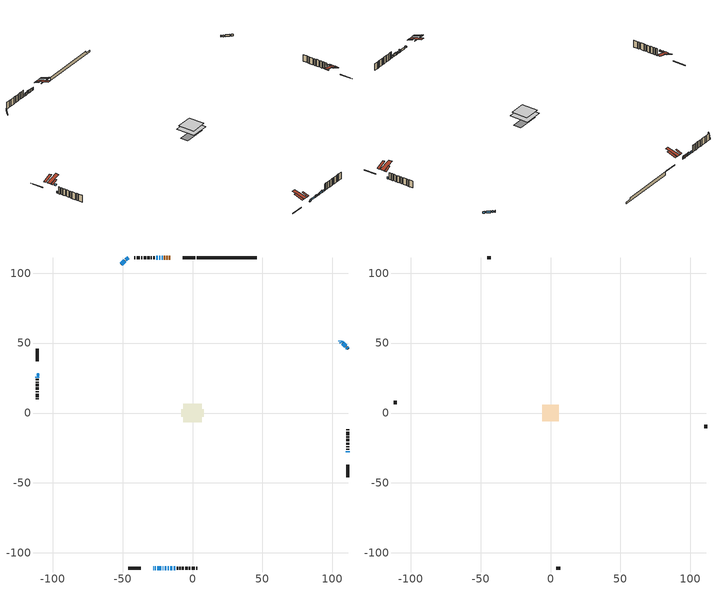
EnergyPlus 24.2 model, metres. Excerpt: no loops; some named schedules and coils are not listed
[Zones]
conditioned space
 floor adiabatic (AdiabaticFloorConstruction): -6.61,-6.61 -6.61,6.61 6.61,6.61 6.61,-6.61 z3.51
 floor foundation (Slab1 construction): -8.01,-2.76 -8.01,2.76 8.01,2.76 8.01,-2.76 z-1.27
 wall outside (RimJoist1 construction): 2.06,111.21 -7.15,111.21 / -46.07,-111.21 -36.86,-111.21 / -111.21,46.07 -111.21,36.86 / 111.21,-46.07 111.21,-36.86 z1.07:1.37
 wall outside (AdiabaticWallConstruction 1): -16.05,111.21 -16.9,111.21 / -17.83,111.21 -18.66,111.21 / -19.59,111.21 -20.45,111.21 z1.07:3.1
 wall outside (AdiabaticWallConstruction): -27.96,-111.21 -27.8,-111.21 z1.06:1.38; 111.21,46.06 110.34,46.94 / -46.07,111.21 -47.74,109.54 / 109.68,47.6 107.52,49.75 / -26.88,-111.21 -26.11,-111.21 / -25.19,-111.21 -22.21,-111.21 / -17.7,-111.21 -17,-111.21 / 111.21,-27.96 111.21,-27.38 / -13.47,-111.21 -12.24,-111.21 / -24.86,111.21 -26.08,111.21 / -111.21,25.81 -111.21,25.35 / 106.87,50.41 106.47,50.81 / 105.82,51.46 105.55,51.73 z1.07:2.29; -21.38,111.21 -21.99,111.21 z1.07:2.9; -22.92,111.21 -23.94,111.21 / -21.29,-111.21 -20.77,-111.21 z1.07:2.44; -48.39,108.89 -50.98,106.3 z1.07:1.68; -19.85,-111.21 -18.63,-111.21 z1.07:1.83; -16.07,-111.21 -14.39,-111.21 z1.07:2.75
 wall outside (Wall1 construction): -27.01,111.21 -28.04,111.21 / -11.32,-111.21 -10.29,-111.21 / -111.21,24.42 -111.21,23.39 / 111.21,-26.46 111.21,-25.43 z1.07:5.95
 wall outside (Wall2 construction): -28.97,111.21 -29.76,111.21 / -9.36,-111.21 -8.57,-111.21 / -111.21,22.47 -111.21,21.68 / 111.21,-24.5 111.21,-23.71 z1.07:5.95
 wall outside (Wall3 construction): -30.69,111.21 -32.19,111.21 / -7.64,-111.21 -6.13,-111.21 / -111.21,20.75 -111.21,19.24 / 111.21,-22.78 111.21,-21.27 z1.07:5.95
 wall outside (Wall4 construction): -33.12,111.21 -34.88,111.21 / -5.2,-111.21 -3.45,-111.21 / -111.21,18.31 -111.21,16.56 / 111.21,-20.34 111.21,-18.59 z1.07:5.95
 wall outside (Wall5 construction): -35.81,111.21 -36.76,111.21 / -2.52,-111.21 -1.57,-111.21 / -111.21,15.63 -111.21,14.67 / 111.21,-17.66 111.21,-16.71 z1.07:5.95
 wall outside (Wall7 construction): -37.69,111.21 -40.05,111.21 / -0.64,-111.21 1.72,-111.21 / -111.21,13.74 -111.21,11.39 / 111.21,-15.78 111.21,-13.42 z1.07:5.95
 wall outside (Wall8 construction): -40.98,111.21 -41.69,111.21 / 2.65,-111.21 3.36,-111.21 / -111.21,10.46 -111.21,9.75 / 111.21,-12.49 111.21,-11.78 z1.07:5.95
 wall foundation (FoundationWall1 construction): 2.99,111.21,-1.27 2.99,111.21,1.07 41.76,111.21,1.07 41.76,111.21,-0.27 46.07,111.21,-0.27 46.07,111.21,-1.27
 window (WindowConstruction 15): -27.96,-111.21 -27.81,-111.21 z1.07:1.37
 window (WindowConstruction 8): 111.21,46.07 110.34,46.94 z1.07:2.29
 window (WindowConstruction 9): -46.07,111.21 -47.74,109.54 z1.07:2.29
 window (WindowConstruction 10): 109.68,47.6 107.52,49.75 z1.07:2.29
 window (WindowConstruction 11): -21.38,111.21 -21.99,111.21 z1.07:2.9
 window (WindowConstruction 12): -22.92,111.21 -23.93,111.21 z1.07:2.44
 window (WindowConstruction 13): -26.88,-111.21 -26.11,-111.21 z1.07:2.29
 window (WindowConstruction 14): -25.19,-111.21 -22.21,-111.21 z1.07:2.29
 window (WindowConstruction): -21.28,-111.21 -20.78,-111.21 z1.07:2.44
 window (WindowConstruction 16): -48.39,108.88 -50.98,106.3 z1.07:1.68
 window (WindowConstruction 17): -19.85,-111.21 -18.63,-111.21 z1.07:1.83
 window (WindowConstruction 18): -17.7,-111.21 -17,-111.21 z1.07:2.29
 window (WindowConstruction 1): -16.07,-111.21 -14.39,-111.21 z1.07:2.75
 window (WindowConstruction 2): 111.21,-27.96 111.21,-27.39 z1.07:2.29
 window (WindowConstruction 3): -13.46,-111.21 -12.25,-111.21 z1.07:2.29
 window (WindowConstruction 4): -24.86,111.21 -26.08,111.21 z1.07:2.29
 window (WindowConstruction 5): -111.21,25.81 -111.21,25.35 z1.07:2.29
 window (WindowConstruction 6): 106.87,50.41 106.47,50.81 z1.07:2.29
 window (WindowConstruction 7): 105.81,51.46 105.55,51.73 z1.07:2.29
 door (Door): -16.05,111.21 -16.9,111.21 z1.07:3.1
 door (Door 1): -17.83,111.21 -18.66,111.21 z1.07:3.1
 door (Door 2): -19.59,111.21 -20.45,111.21 z1.07:3.1
 ceiling adiabatic (AdiabaticFloorConstruction): 6.61,-6.61 6.61,6.61 -6.61,6.61 -6.61,-6.61 z3.51
 roof outside (Roof4 construction): -15.12,111.21,5.95 -15.12,107.1,7.66 -14.01,107.1,7.66 -14.01,111.21,5.95; -28.89,-111.21,5.95 -28.89,-107.1,7.66 -30,-107.1,7.66 -30,-111.21,5.95; -111.21,28.89,5.95 -107.1,28.89,7.66 -107.1,30,7.66 -111.21,30,5.95; 111.21,-28.89,5.95 107.1,-28.89,7.66 107.1,-30,7.66 111.21,-30,5.95
 roof outside (AdiabaticRoofConstruction): -111.21,26.74,5.95 -110.09,26.74,6.42 -110.09,27.96,6.42 -111.21,27.96,5.95
 skylight (SkylightConstruction): -111.21,26.74,5.95 -110.09,26.74,6.42 -110.09,27.96,6.42 -111.21,27.96,5.95
attic - vented
 floor to conditioned space (Floor1 construction Reversed): -5.74,-5.74 -5.74,5.74 5.74,5.74 5.74,-5.74 z5.95
 wall outside (Wall9 construction): -42.61,111.21 -45.14,111.21 / 4.29,-111.21 6.81,-111.21 / -111.21,8.82 -111.21,6.3 / 111.21,-10.85 111.21,-8.33 z1.07:5.95
 roof outside (Roof1 construction): -9.74,111.21,5.95 -9.74,105.06,8.51 -8.08,105.06,8.51 -8.08,111.21,5.95; -34.26,-111.21,5.95 -34.26,-105.06,8.51 -35.93,-105.06,8.51 -35.93,-111.21,5.95; -111.21,34.26,5.95 -105.06,34.26,8.51 -105.06,35.93,8.51 -111.21,35.93,5.95; 111.21,-34.26,5.95 105.06,-34.26,8.51 105.06,-35.93,8.51 111.21,-35.93,5.95
 roof outside (Roof2 construction): -13.08,111.21,5.95 -13.08,101.87,8.28 -10.67,101.87,8.28 -10.67,111.21,5.95; -30.93,-111.21,5.95 -30.93,-101.87,8.28 -33.34,-101.87,8.28 -33.34,-111.21,5.95; -111.21,30.93,5.95 -101.87,30.93,8.28 -101.87,33.34,8.28 -111.21,33.34,5.95; 111.21,-30.93,5.95 101.87,-30.93,8.28 101.87,-33.34,8.28 111.21,-33.34,5.95
shading: -27.39,-111.21 -28.37,-111.21 -28.37,-112.12 -27.39,-112.12 z1.79; -22.29,111.21 -21.08,111.21 -21.08,111.51 -22.29,111.51 z3.2; -24.23,111.21 -22.62,111.21 -22.62,111.51 -24.23,111.51 z2.74; -20.64,-111.21 -21.42,-111.21 -21.42,-112.12 -20.64,-112.12 z2.57; -51.19,106.09 -48.18,109.1 -48.51,109.42 -51.52,106.41 z1.98; -18.33,-111.21 -20.15,-111.21 -20.15,-111.67 -18.33,-111.67 z2.13; -14.26,-111.21 -16.2,-111.21 -16.2,-111.51 -14.26,-111.51 z2.88; -12.2,-111.21 -13.51,-111.21 -13.51,-111.67 -12.2,-111.67 z2.34; -26.38,111.21 -24.56,111.21 -24.56,111.51 -26.38,111.51 z2.59
[Building]
Building 1: Terrain=Suburbs
[Site:Location]
Montreal Mirabel Intl AP_QC: Latitude {deg}=45.68; Longitude {deg}=-74.03; Time Zone {hr}=-5; Elevation {m}=82; Keep Site Location Information=Yes
[Site:GroundTemperature:Shallow]
0.642858, -1.75623, -1.94836, -0.80987, 3.76054, 8.30966, 12.2535, 14.7518, 14.9641, 12.9321, 9.08883, 4.67926
[Site:WaterMainsTemperature]
Calculation Method=Schedule; Temperature Schedule=mains temperature schedule
[Material] Roughness=Rough; Thermal Absorptance=0.9
Name | Thickness {m} | Conductivity {W/m-K} | Density {kg/m3} | Specific Heat {J/kg-K} | Solar Absorptance | Visible Absorptance
asphalt or fiberglass shingles | 0.00635 | 0.162714 | 1121.4 | 1465.45 | 0.84 | 0.84
asphalt or fiberglass shingles 1 | 0.00635 | 0.162714 | 1121.4 | 1465.45 | 0.7 | 0.7
ceiling loosefill ins | 0.169333 | 0.0480833 | 16.02 | 1046.75 | 0.7 | 0.7
ceiling stud and cavity | 0.1397 | 0.0989241 | 65.682 | 1177.47 | 0.7 | 0.7
concrete 4.0 in. | 0.1016 | 1.803125 | 2242.8 | 837.4 | 0.7 | 0.7
concrete 8.0 in. | 0.2032 | 1.803125 | 2242.8 | 837.4 | 0.7 | 0.7
door material | 0.04445 | 0.053851 | 512.64 | 1214.23 | 0.7 | 0.7
exterior vertical ins | 0.0474939 | 0.029427 | 32.04 | 1214.23 | 0.7 | 0.7
floor covering | 0.0127 | 0.0433444 | 54.468 | 1339.84 | 0.6 | 0.6
floor rigid ins; roof rigid ins 1; wall rigid ins 2 | 0.512978 | 0.029427 | 32.04 | 1214.23 | 0.7 | 0.7
floor stud and cavity | 0.1397 | 1.75129 | 37.0049 | 1207.88 | 0.7 | 0.7
furniture material conditioned space 1 | 0.1524 | 0.115458 | 640.8 | 1214.23 | 0.6 | 0.6
gypsum board | 0.0127 | 0.160291 | 801 | 837.4 | 0.6 | 0.6
gypsum board 1 | 0.0127 | 0.160291 | 801 | 837.4 | 0.7 | 0.7
osb sheathing 0.5 in. | 0.0127 | 0.115458 | 512.64 | 1214.23 | 0.7 | 0.7
osb sheathing 0.75 in. | 0.01905 | 0.115458 | 512.64 | 1214.23 | 0.7 | 0.7
osb sheathing 2.0 in. | 0.0508 | 0.115458 | 512.64 | 1214.23 | 0.7 | 0.7
rim joist rigid ins; wall rigid ins | 0.051816 | 0.029427 | 32.04 | 1214.23 | 0.7 | 0.7
rim joist stud and cavity | 0.0508 | 0.0379316 | 125.044 | 1163.47 | 0.6 | 0.6
roof rigid ins; wall rigid ins 1 | 0.103632 | 0.029427 | 32.04 | 1214.23 | 0.7 | 0.7
roof stud and cavity | 0.2032 | 0.13505 | 78.34581 | 1123.46 | 0.7 | 0.7
roof stud and cavity 1 | 0.18415 | 1.78686 | 37.0049 | 1207.88 | 0.6 | 0.6
wall stud and cavity | 0.1397 | 0.162914 | 139.0536 | 1170.24 | 0.7 | 0.7
wall stud and cavity 1 | 0.1397 | 0.316099 | 139.0536 | 1170.24 | 0.7 | 0.7
wall stud and cavity 2 | 0.1397 | 0.197854 | 139.0536 | 1170.24 | 0.7 | 0.7
wall stud and cavity 3 | 0.1397 | 0.223492 | 139.0536 | 1170.24 | 0.7 | 0.7
wall stud and cavity 4 | 0.1397 | 0.300532 | 139.0536 | 1170.24 | 0.7 | 0.7
wall stud and cavity 5 | 0.1397 | 0.220388 | 139.0536 | 1170.24 | 0.7 | 0.7
wall stud and cavity 6 | 0.1397 | 0.209893 | 139.0536 | 1170.24 | 0.7 | 0.7
wall stud and cavity 7 | 0.0889 | 6.1454 | 50.32683 | 1063.81 | 0.6 | 0.6
wall stud and cavity 8 | 0.0889 | 0.380278 | 52.3479 | 1209.89 | 0.7 | 0.7
wall stud and cavity 9 | 0.0889 | 0.391764 | 83.0341 | 1211.67 | 0.7 | 0.7
wood siding | 0.0254 | 0.102417 | 544.68 | 1172.36 | 0 | 0
wood siding 1 | 0.00254 | 0.102417 | 544.68 | 1172.36 | 0 | 0
wood siding 2; wood siding 3; wood siding 4 | 0.0254 | 0.102417 | 544.68 | 1172.36 | 0.7 | 0.7
[WindowMaterial:SimpleGlazingSystem]
Name | U-Factor {W/m2-K} | Solar Heat Gain Coefficient
SkylightMaterial | 2.59839 | 0.6661
WindowMaterial | 3.0048 | 0.5
WindowMaterial 1 | 2.90486 | 0.64
WindowMaterial 10 | 2.97698 | 0.55
WindowMaterial 11 | 2.961077 | 0.63
WindowMaterial 12 | 2.89521 | 0.66
WindowMaterial 13 | 3.00934 | 0.28
WindowMaterial 14 | 2.99855 | 0.53
WindowMaterial 15 | 2.96562 | 0.56
WindowMaterial 16 | 3.00196 | 0.51
WindowMaterial 2 | 2.93496 | 0.6
WindowMaterial 3 | 2.98606 | 0.56
WindowMaterial 4 | 3.02126 | 0.48
WindowMaterial 5 | 3.01104 | 0.59
WindowMaterial 6 | 3.10416 | 0.5
WindowMaterial 7 | 2.98606 | 0.62
WindowMaterial 8 | 2.98606 | 0.61
WindowMaterial 9 | 4.21762 | 0.68
[Construction]
AdiabaticFloorConstruction: floor stud and cavity, floor rigid ins, osb sheathing 0.75 in., floor covering
AdiabaticRoofConstruction: asphalt or fiberglass shingles 1, roof rigid ins 1, osb sheathing 0.75 in., roof stud and cavity 1
AdiabaticWallConstruction: wood siding 3, wall rigid ins 2, wall stud and cavity 8, gypsum board
AdiabaticWallConstruction 1: wood siding 4, wall rigid ins 2, wall stud and cavity 8, gypsum board
Door; Door 1; Door 2: door material
Floor1 construction Reversed: gypsum board, ceiling stud and cavity, ceiling loosefill ins
FoundationWall1 construction: concrete 8.0 in., gypsum board 1
furniture construction conditioned space 1: furniture material conditioned space 1
PartitionWallConstruction: gypsum board, wall stud and cavity 9, gypsum board
RimJoist1 construction: wood siding 2, rim joist rigid ins, osb sheathing 2.0 in., rim joist stud and cavity
Roof1 construction; Roof2 construction: asphalt or fiberglass shingles
Roof4 construction: asphalt or fiberglass shingles, roof rigid ins, osb sheathing 0.75 in., roof stud and cavity, gypsum board
SkylightConstruction: SkylightMaterial
Slab1 construction: concrete 4.0 in.
Wall1 construction: wood siding, wall rigid ins, osb sheathing 0.5 in., wall stud and cavity, gypsum board
Wall2 construction: wood siding, wall rigid ins, osb sheathing 0.5 in., wall stud and cavity 1, gypsum board
Wall3 construction: wood siding, wall rigid ins, osb sheathing 0.5 in., wall stud and cavity 2, gypsum board
Wall4 construction: wood siding, wall rigid ins, osb sheathing 0.5 in., wall stud and cavity 3, gypsum board
Wall5 construction: wood siding, wall rigid ins 1, osb sheathing 0.5 in., wall stud and cavity 4, gypsum board
Wall7 construction: wood siding, wall rigid ins, osb sheathing 0.5 in., wall stud and cavity 5, gypsum board
Wall8 construction: wood siding, wall rigid ins, osb sheathing 0.5 in., wall stud and cavity 6, gypsum board
Wall9 construction: wood siding 1, wall stud and cavity 7
WindowConstruction; WindowConstruction 12; WindowConstruction 2: WindowMaterial
WindowConstruction 1: WindowMaterial 1
WindowConstruction 10: WindowMaterial 9
WindowConstruction 11: WindowMaterial 10
WindowConstruction 13: WindowMaterial 11
WindowConstruction 14: WindowMaterial 12
WindowConstruction 15: WindowMaterial 13
WindowConstruction 16: WindowMaterial 14
WindowConstruction 17: WindowMaterial 15
WindowConstruction 18: WindowMaterial 16
WindowConstruction 3: WindowMaterial 2
WindowConstruction 4: WindowMaterial 3
WindowConstruction 5: WindowMaterial 4
WindowConstruction 6: WindowMaterial 5
WindowConstruction 7: WindowMaterial 6
WindowConstruction 8: WindowMaterial 7
WindowConstruction 9: WindowMaterial 8
[Zone] Multiplier=1; Part of Total Floor Area=Yes
Name | Volume {m3}
attic - vented | 79.576
conditioned space | 657.7
[Space]
Name | Zone | Volume {m3}
attic - vented 1 | attic - vented | 79.576
conditioned space 1 | conditioned space | 657.7
[ZoneInfiltration:EffectiveLeakageArea]
infil attic - vented 1: Zone or Space=attic - vented 1; Schedule=Always On Discrete; Effective Air Leakage Area {cm2}=6074.31; Stack Coefficient=0.000517284; Wind Coefficient=1.53668e-05
[ZoneMixing]
whole house fan mix: Zone or Space=attic - vented; Schedule=Always On Continuous; Design Flow Rate Calculation Method=Flow/Zone; Design Flow Rate {m3/s}=0; Source Zone or Space=conditioned space
[SurfaceProperty:ExposedFoundationPerimeter]
Slab1: Exposed Perimeter Calculation Method=TotalExposedPerimeter; Total Exposed Perimeter {m}=43.077
[InternalMass] Zone or ZoneList=conditioned space; Space or SpaceList=conditioned space 1
Name | Construction | Surface Area {m2}
furniture mass conditioned space 1 | furniture construction conditioned space 1 | 105.24
partition wall mass | PartitionWallConstruction | 263.1
[Lights]
interior lighting: Zone or ZoneList or Space or SpaceList=conditioned space 1; Schedule=interior lighting schedule; Design Level Calculation Method=LightingLevel; Lighting Level {W}=343.2; Return Air Fraction=0; Fraction Radiant=0.6; Fraction Visible=0.2; Fraction Replaceable=1
[People]
occupants: Zone or ZoneList or Space or SpaceList=conditioned space 1; Number of People Schedule=occupants schedule; Number of People Calculation Method=People; Number of People=3; Fraction Radiant=0.314171; Sensible Heat Fraction=0.56303; Activity Level Schedule=occupants activity schedule; Carbon Dioxide Generation Rate {m3/s-W}=0; Enable ASHRAE 55 Comfort Warnings=No; Mean Radiant Temperature Calculation Type=EnclosureAveraged
[ElectricEquipment] Zone or ZoneList or Space or SpaceList=conditioned space 1; Design Level Calculation Method=EquipmentLevel
Name | Schedule | Design Level {W} | Fraction Latent | Fraction Radiant | Fraction Lost
clothes dryer | clothes dryer schedule | 140.772 | 0.015 | 0.081 | 0.85
clothes washer | clothes washer schedule | 32.1985 | 0.03 | 0.162 | 0.7
cooking range | cooking range schedule | 215.147 | 0.08 | 0.432 | 0.2
dishwasher | dishwasher schedule | 66.8632 | 0.3 | 0.18 | 0.4
fridge | fridge schedule | 72.9452 | 0 | 0.6 | 0
mech vent house fan | mech vent house fan schedule | 150 | 0 | 0 | 1
mech vent house fan cfis | mech vent house fan cfis schedule | 0 | 0 | 0 | 0
misc plug loads | misc plug loads schedule | 494.7 | 0.045 | 0.513 | 0.1
whole house fan | Always On Discrete | 0 | 0 | 0 | 1
[OtherEquipment] Zone or ZoneList or Space or SpaceList=conditioned space 1; Design Level Calculation Method=EquipmentLevel
Name | Fuel Type | Schedule | Design Level {W} | Fraction Latent | Fraction Radiant | Fraction Lost
clothes dryer 1 | Electricity | clothes dryer schedule | 0 | 0.015 | 0.081 | 0.85
cooking range 1 | Electricity | cooking range schedule | 0 | 0.08 | 0.432 | 0.2
general water use latent | None | general water use schedule | 62.594 | 1 | 0 | 0
general water use sensible | None | general water use schedule | -61.6891 | 0 | 0.6 | 0
mech vent house fan latent load | None | Always On Discrete | 0 | 1 | 0 | 0
mech vent house fan sensible load | None | Always On Discrete | 0 | 0 | 0 | 0
water heater energy adjustment1 | Electricity | Always On Discrete | 0.01 | 0 | 0 | 1
[ZoneInfiltration:DesignFlowRate] Zone or ZoneList or Space or SpaceList=conditioned space 1; Schedule=Always On Discrete; Design Flow Rate Calculation Method=Flow/Zone; Design Flow Rate {m3/s}=0
infil flow; natural vent flow; whole house fan flow
[ZoneControl:Thermostat]
conditioned space Thermostat: Zone or ZoneList=conditioned space; Control Type Schedule=conditioned space Thermostat Schedule; Control 1=conditioned space temperature setpoint; Temperature Difference Between Cutout And Setpoint {deltaC}=0
[ThermostatSetpoint:DualSetpoint]
conditioned space temperature setpoint: Heating Setpoint Temperature Schedule=heating setpoint; Cooling Setpoint Temperature Schedule=cooling setpoint
[AirLoopHVAC:UnitarySystem]
unit heater unitary system: Control Type=Load; Controlling Zone or Thermostat Location=conditioned space; Dehumidification Control Type=None; Availability Schedule=Always On Discrete; Supply Fan=unit heater supply fan; Fan Placement=BlowThrough; Supply Air Fan Operating Mode Schedule=unit heater auto fan schedule; Heating Coil=unit heater htg coil; DX Heating Coil Sizing Ratio=1; Use DOAS DX Cooling Coil=No; Minimum Supply Air Temperature {C}=2; Latent Load Control=SensibleOnlyLoadControl; Cooling Supply Air Flow Rate Method=None; Heating Supply Air Flow Rate Method=SupplyAirFlowRate; Heating Supply Air Flow Rate {m3/s}=0.00141584; No Load Supply Air Flow Rate Method=SupplyAirFlowRate; No Load Supply Air Flow Rate {m3/s}=0; No Load Supply Air Flow Rate Control Set To Low Speed=Yes; Maximum Supply Air Temperature {C}=48.8889; Maximum Outdoor Dry-Bulb Temperature for Supplemental Heater Operation {C}=21; Ancillary On-Cycle Electric Power {W}=0; Ancillary Off-Cycle Electric Power {W}=0
[Zone equipment]
conditioned space: electric baseboard, unit heater unitary system
[Foundation:Kiva]
Foundation Kiva 1: Initial Indoor Air Temperature {C}=21; Wall Height Above Grade {m}=1.07; Wall Depth Below Slab {m}=0.2032; Custom Block Material Name 1=exterior vertical ins; Custom Block Depth 1 {m}=2.34001; Custom Block X Position 1 {m}=0.2159; Custom Block Z Position 1 {m}=0
[Foundation:Kiva:Settings]
Soil Conductivity {W/m-K}=0.849921; Soil Density {kg/m3}=1842.3; Soil Specific Heat {J/kg-K}=418.7; Ground Solar Absorptivity=0.9; Ground Thermal Absorptivity=0.9; Ground Surface Roughness {m}=0.03; Far-Field Width {m}=40; Deep-Ground Boundary Condition=ZeroFlux; Deep-Ground Depth {m}=40; Minimum Cell Dimension {m}=0.2; Maximum Cell Growth Coefficient=3; Simulation Timestep=Timestep
[Exterior:Lights]
exterior lighting: Schedule=exterior lighting schedule; Design Level {W}=75.6
[EnergyManagementSystem:Sensor] Output:Variable or Output:Meter Index Key=conditioned space
Name | Output:Variable or Output:Meter
conditioned_space_clg_unmet_s | Zone Cooling Setpoint Not Met Time
conditioned_space_htg_unmet_s | Zone Heating Setpoint Not Met Time
fridge_tin_s; tin_s; tin_s_1 | Zone Mean Air Temperature
tout_s | Zone Outdoor Air Drybulb Temperature
win_s | Zone Air Humidity Ratio
[Schedule:Constant]
Name | Hourly Value
Always On Continuous; mech vent house fan schedule; mech vent house fan cfis schedule; Always On Discrete | 1
occupants activity schedule | 117.228
fridge schedule; unit heater auto fan schedule | 0
[Schedule:Week:Daily]
interior lighting schedule Week Rule - Jan1-Jan27: interior lighting schedule day, interior lighting schedule day, interior lighting schedule day, interior lighting schedule day, interior lighting schedule day, interior lighting schedule day, interior lighting schedule day, interior lighting schedule default day, interior lighting schedule default day, interior lighting schedule default day, interior lighting schedule default day, interior lighting schedule default day
interior lighting schedule Week Rule - Jan28-Feb3: interior lighting schedule day, interior lighting schedule day, interior lighting schedule day, interior lighting schedule day, interior lighting schedule day 1, interior lighting schedule day 1, interior lighting schedule day 1, interior lighting schedule default day, interior lighting schedule default day, interior lighting schedule default day, interior lighting schedule default day, interior lighting schedule default day
interior lighting schedule Week Rule - Feb4-Feb24: interior lighting schedule day 1, interior lighting schedule day 1, interior lighting schedule day 1, interior lighting schedule day 1, interior lighting schedule day 1, interior lighting schedule day 1, interior lighting schedule day 1, interior lighting schedule default day, interior lighting schedule default day, interior lighting schedule default day, interior lighting schedule default day, interior lighting schedule default day
interior lighting schedule Week Rule - Feb25-Mar3: interior lighting schedule day 1, interior lighting schedule day 1, interior lighting schedule day 1, interior lighting schedule day 1, interior lighting schedule day 2, interior lighting schedule day 2, interior lighting schedule day 2, interior lighting schedule default day, interior lighting schedule default day, interior lighting schedule default day, interior lighting schedule default day, interior lighting schedule default day
interior lighting schedule Week Rule - Mar4-Mar31: interior lighting schedule day 2, interior lighting schedule day 2, interior lighting schedule day 2, interior lighting schedule day 2, interior lighting schedule day 2, interior lighting schedule day 2, interior lighting schedule day 2, interior lighting schedule default day, interior lighting schedule default day, interior lighting schedule default day, interior lighting schedule default day, interior lighting schedule default day
interior lighting schedule Week Rule - Apr1-Apr28: interior lighting schedule day 3, interior lighting schedule day 3, interior lighting schedule day 3, interior lighting schedule day 3, interior lighting schedule day 3, interior lighting schedule day 3, interior lighting schedule day 3, interior lighting schedule default day, interior lighting schedule default day, interior lighting schedule default day, interior lighting schedule default day, interior lighting schedule default day
interior lighting schedule Week Rule - Apr29-May5: interior lighting schedule day 3, interior lighting schedule day 3, interior lighting schedule day 4, interior lighting schedule day 4, interior lighting schedule day 4, interior lighting schedule day 4, interior lighting schedule day 4, interior lighting schedule default day, interior lighting schedule default day, interior lighting schedule default day, interior lighting schedule default day, interior lighting schedule default day
interior lighting schedule Week Rule - May6-May26: interior lighting schedule day 4, interior lighting schedule day 4, interior lighting schedule day 4, interior lighting schedule day 4, interior lighting schedule day 4, interior lighting schedule day 4, interior lighting schedule day 4, interior lighting schedule default day, interior lighting schedule default day, interior lighting schedule default day, interior lighting schedule default day, interior lighting schedule default day
interior lighting schedule Week Rule - May27-Jun2: interior lighting schedule day 4, interior lighting schedule day 4, interior lighting schedule day 4, interior lighting schedule day 4, interior lighting schedule day 4, interior lighting schedule day 5, interior lighting schedule day 5, interior lighting schedule default day, interior lighting schedule default day, interior lighting schedule default day, interior lighting schedule default day, interior lighting schedule default day
interior lighting schedule Week Rule - Jun3-Jun30: interior lighting schedule day 5, interior lighting schedule day 5, interior lighting schedule day 5, interior lighting schedule day 5, interior lighting schedule day 5, interior lighting schedule day 5, interior lighting schedule day 5, interior lighting schedule default day, interior lighting schedule default day, interior lighting schedule default day, interior lighting schedule default day, interior lighting schedule default day
interior lighting schedule Week Rule - Jul1-Jul28: interior lighting schedule day 6, interior lighting schedule day 6, interior lighting schedule day 6, interior lighting schedule day 6, interior lighting schedule day 6, interior lighting schedule day 6, interior lighting schedule day 6, interior lighting schedule default day, interior lighting schedule default day, interior lighting schedule default day, interior lighting schedule default day, interior lighting schedule default day
interior lighting schedule Week Rule - Jul29-Aug4: interior lighting schedule day 6, interior lighting schedule day 6, interior lighting schedule day 6, interior lighting schedule day 7, interior lighting schedule day 7, interior lighting schedule day 7, interior lighting schedule day 7, interior lighting schedule default day, interior lighting schedule default day, interior lighting schedule default day, interior lighting schedule default day, interior lighting schedule default day
interior lighting schedule Week Rule - Aug5-Aug25: interior lighting schedule day 7, interior lighting schedule day 7, interior lighting schedule day 7, interior lighting schedule day 7, interior lighting schedule day 7, interior lighting schedule day 7, interior lighting schedule day 7, interior lighting schedule default day, interior lighting schedule default day, interior lighting schedule default day, interior lighting schedule default day, interior lighting schedule default day
interior lighting schedule Week Rule - Aug26-Sep1: interior lighting schedule day 7, interior lighting schedule day 7, interior lighting schedule day 7, interior lighting schedule day 7, interior lighting schedule day 7, interior lighting schedule day 7, interior lighting schedule day 8, interior lighting schedule default day, interior lighting schedule default day, interior lighting schedule default day, interior lighting schedule default day, interior lighting schedule default day
interior lighting schedule Week Rule - Sep2-Sep29: interior lighting schedule day 8, interior lighting schedule day 8, interior lighting schedule day 8, interior lighting schedule day 8, interior lighting schedule day 8, interior lighting schedule day 8, interior lighting schedule day 8, interior lighting schedule default day, interior lighting schedule default day, interior lighting schedule default day, interior lighting schedule default day, interior lighting schedule default day
interior lighting schedule Week Rule - Sep30-Oct6: interior lighting schedule day 8, interior lighting schedule day 9, interior lighting schedule day 9, interior lighting schedule day 9, interior lighting schedule day 9, interior lighting schedule day 9, interior lighting schedule day 9, interior lighting schedule default day, interior lighting schedule default day, interior lighting schedule default day, interior lighting schedule default day, interior lighting schedule default day
interior lighting schedule Week Rule - Oct7-Oct27: interior lighting schedule day 9, interior lighting schedule day 9, interior lighting schedule day 9, interior lighting schedule day 9, interior lighting schedule day 9, interior lighting schedule day 9, interior lighting schedule day 9, interior lighting schedule default day, interior lighting schedule default day, interior lighting schedule default day, interior lighting schedule default day, interior lighting schedule default day
interior lighting schedule Week Rule - Oct28-Nov3: interior lighting schedule day 9, interior lighting schedule day 9, interior lighting schedule day 9, interior lighting schedule day 9, interior lighting schedule day 10, interior lighting schedule day 10, interior lighting schedule day 10, interior lighting schedule default day, interior lighting schedule default day, interior lighting schedule default day, interior lighting schedule default day, interior lighting schedule default day
interior lighting schedule Week Rule - Nov4-Nov24: interior lighting schedule day 10, interior lighting schedule day 10, interior lighting schedule day 10, interior lighting schedule day 10, interior lighting schedule day 10, interior lighting schedule day 10, interior lighting schedule day 10, interior lighting schedule default day, interior lighting schedule default day, interior lighting schedule default day, interior lighting schedule default day, interior lighting schedule default day
interior lighting schedule Week Rule - Nov25-Dec1: interior lighting schedule day 10, interior lighting schedule day 10, interior lighting schedule day 10, interior lighting schedule day 10, interior lighting schedule day 10, interior lighting schedule day 10, interior lighting schedule day 11, interior lighting schedule default day, interior lighting schedule default day, interior lighting schedule default day, interior lighting schedule default day, interior lighting schedule default day
interior lighting schedule Week Rule - Dec2-Dec31: interior lighting schedule day 11, interior lighting schedule day 11, interior lighting schedule day 11, interior lighting schedule day 11, interior lighting schedule day 11, interior lighting schedule day 11, interior lighting schedule day 11, interior lighting schedule default day, interior lighting schedule default day, interior lighting schedule default day, interior lighting schedule default day, interior lighting schedule default day
occupants schedule Week Rule - Jan1-Dec31: occupants schedule day, occupants schedule day, occupants schedule day, occupants schedule day, occupants schedule day, occupants schedule day, occupants schedule day, occupants schedule default day, occupants schedule default day, occupants schedule default day, occupants schedule default day, occupants schedule default day
clothes dryer schedule Week Rule - Jan1-Dec31: clothes dryer schedule day, clothes dryer schedule day, clothes dryer schedule day, clothes dryer schedule day, clothes dryer schedule day, clothes dryer schedule day, clothes dryer schedule day, clothes dryer schedule default day, clothes dryer schedule default day, clothes dryer schedule default day, clothes dryer schedule default day, clothes dryer schedule default day
clothes washer schedule Week Rule - Jan1-Dec31: clothes washer schedule day, clothes washer schedule day, clothes washer schedule day, clothes washer schedule day, clothes washer schedule day, clothes washer schedule day, clothes washer schedule day, clothes washer schedule default day, clothes washer schedule default day, clothes washer schedule default day, clothes washer schedule default day, clothes washer schedule default day
cooking range schedule Week Rule - Jan1-Dec31: cooking range schedule day, cooking range schedule day, cooking range schedule day, cooking range schedule day, cooking range schedule day, cooking range schedule day, cooking range schedule day, cooking range schedule default day, cooking range schedule default day, cooking range schedule default day, cooking range schedule default day, cooking range schedule default day
dishwasher schedule Week Rule - Jan1-Dec31: dishwasher schedule day, dishwasher schedule day, dishwasher schedule day, dishwasher schedule day, dishwasher schedule day, dishwasher schedule day, dishwasher schedule day, dishwasher schedule default day, dishwasher schedule default day, dishwasher schedule default day, dishwasher schedule default day, dishwasher schedule default day
misc plug loads schedule Week Rule - Jan1-Dec31: misc plug loads schedule day, misc plug loads schedule day, misc plug loads schedule day, misc plug loads schedule day, misc plug loads schedule day, misc plug loads schedule day, misc plug loads schedule day, misc plug loads schedule default day, misc plug loads schedule default day, misc plug loads schedule default day, misc plug loads schedule default day, misc plug loads schedule default day
general water use schedule Week Rule - Jan1-Dec31: general water use schedule day, general water use schedule day, general water use schedule day, general water use schedule day, general water use schedule day, general water use schedule day, general water use schedule day, general water use schedule default day, general water use schedule default day, general water use schedule default day, general water use schedule default day, general water use schedule default day
exterior lighting schedule Week Rule - Jan1-Jan27: exterior lighting schedule day, exterior lighting schedule day, exterior lighting schedule day, exterior lighting schedule day, exterior lighting schedule day, exterior lighting schedule day, exterior lighting schedule day, exterior lighting schedule default day, exterior lighting schedule default day, exterior lighting schedule default day, exterior lighting schedule default day, exterior lighting schedule default day
[Schedule:Year]
interior lighting schedule: interior lighting schedule Week Rule - Jan1-Jan27, 1, 1, 1, 27, interior lighting schedule Week Rule - Jan28-Feb3, 1, 28, 2, 3, interior lighting schedule Week Rule - Feb4-Feb24, 2, 4, 2, 24, interior lighting schedule Week Rule - Feb25-Mar3, 2, 25, 3, 3, interior lighting schedule Week Rule - Mar4-Mar31, 3, 4, 3, 31, interior lighting schedule Week Rule - Apr1-Apr28, 4, 1, 4, 28, interior lighting schedule Week Rule - Apr29-May5, 4, 29, 5, 5, interior lighting schedule Week Rule - May6-May26, 5, 6, 5, 26, interior lighting schedule Week Rule - May27-Jun2, 5, 27, 6, 2, interior lighting schedule Week Rule - Jun3-Jun30, 6, 3, 6, 30, interior lighting schedule Week Rule - Jul1-Jul28, 7, 1, 7, 28, interior lighting schedule Week Rule - Jul29-Aug4, 7, 29, 8, 4, interior lighting schedule Week Rule - Aug5-Aug25, 8, 5, 8, 25, interior lighting schedule Week Rule - Aug26-Sep1, 8, 26, 9, 1, interior lighting schedule Week Rule - Sep2-Sep29, 9, 2, 9, 29, interior lighting schedule Week Rule - Sep30-Oct6, 9, 30, 10, 6, interior lighting schedule Week Rule - Oct7-Oct27, 10, 7, 10, 27, interior lighting schedule Week Rule - Oct28-Nov3, 10, 28, 11, 3, interior lighting schedule Week Rule - Nov4-Nov24, 11, 4, 11, 24, interior lighting schedule Week Rule - Nov25-Dec1, 11, 25, 12, 1, interior lighting schedule Week Rule - Dec2-Dec31, 12, 2, 12, 31
occupants schedule: occupants schedule Week Rule - Jan1-Dec31, 1, 1, 12, 31
clothes dryer schedule: clothes dryer schedule Week Rule - Jan1-Dec31, 1, 1, 12, 31
clothes washer schedule: clothes washer schedule Week Rule - Jan1-Dec31, 1, 1, 12, 31
cooking range schedule: cooking range schedule Week Rule - Jan1-Dec31, 1, 1, 12, 31
dishwasher schedule: dishwasher schedule Week Rule - Jan1-Dec31, 1, 1, 12, 31
misc plug loads schedule: misc plug loads schedule Week Rule - Jan1-Dec31, 1, 1, 12, 31
general water use schedule: general water use schedule Week Rule - Jan1-Dec31, 1, 1, 12, 31
exterior lighting schedule: exterior lighting schedule Week Rule - Jan1-Jan27, 1, 1, 1, 27, exterior lighting schedule Week Rule - Jan28-Feb3, 1, 28, 2, 3, exterior lighting schedule Week Rule - Feb4-Feb24, 2, 4, 2, 24, exterior lighting schedule Week Rule - Feb25-Mar3, 2, 25, 3, 3, exterior lighting schedule Week Rule - Mar4-Mar31, 3, 4, 3, 31, exterior lighting schedule Week Rule - Apr1-Apr28, 4, 1, 4, 28, exterior lighting schedule Week Rule - Apr29-May5, 4, 29, 5, 5, exterior lighting schedule Week Rule - May6-May26, 5, 6, 5, 26, exterior lighting schedule Week Rule - May27-Jun2, 5, 27, 6, 2, exterior lighting schedule Week Rule - Jun3-Jun30, 6, 3, 6, 30, exterior lighting schedule Week Rule - Jul1-Jul28, 7, 1, 7, 28, exterior lighting schedule Week Rule - Jul29-Aug4, 7, 29, 8, 4, exterior lighting schedule Week Rule - Aug5-Aug25, 8, 5, 8, 25, exterior lighting schedule Week Rule - Aug26-Sep1, 8, 26, 9, 1, exterior lighting schedule Week Rule - Sep2-Sep29, 9, 2, 9, 29, exterior lighting schedule Week Rule - Sep30-Oct6, 9, 30, 10, 6, exterior lighting schedule Week Rule - Oct7-Oct27, 10, 7, 10, 27, exterior lighting schedule Week Rule - Oct28-Nov3, 10, 28, 11, 3, exterior lighting schedule Week Rule - Nov4-Nov24, 11, 4, 11, 24, exterior lighting schedule Week Rule - Nov25-Dec1, 11, 25, 12, 1, exterior lighting schedule Week Rule - Dec2-Dec31, 12, 2, 12, 31
[Schedule:Compact]
conditioned space Thermostat Schedule: Through: 12/31, For: AllDays, Until: 24:00, 4
mains temperature schedule: Through: 01/01, For: AllDays, Until: 24:00, 5.61444, Through: 01/02, For: AllDays, Until: 24:00, 5.535, Through: 01/03, For: AllDays, Until: 24:00, 5.45667, Through: 01/04, For: AllDays, Until: 24:00, 5.37944, Through: 01/05, For: AllDays, Until: 24:00, 5.30333, Through: 01/06, For: AllDays, Until: 24:00, 5.22889, Through: 01/07, For: AllDays, Until: 24:00, 5.15611, Through: 01/08, For: AllDays, Until: 24:00, 5.08389, Through: 01/09, For: AllDays, Until: 24:00, 5.01333, Through: 01/10, For: AllDays, Until: 24:00, 4.94444, Through: 01/11, For: AllDays, Until: 24:00, 4.87667, Through: 01/12, For: AllDays, Until: 24:00, 4.81056, Through: 01/13, For: AllDays, Until: 24:00, 4.74556, Through: 01/14, For: AllDays, Until: 24:00, 4.68222, Through: 01/15, For: AllDays, Until: 24:00, 4.62056, Through: 01/16, For: AllDays, Until: 24:00, 4.56, Through: 01/17, For: AllDays, Until: 24:00, 4.50111, Through: 01/18, For: AllDays, Until: 24:00, 4.44389, Through: 01/19, For: AllDays, Until: 24:00, 4.38778, Through: 01/20, For: AllDays, Until: 24:00, 4.33389, Through: 01/21, For: AllDays, Until: 24:00, 4.28111, Through: 01/22, For: AllDays, Until: 24:00, 4.23, Through: 01/23, For: AllDays, Until: 24:00, 4.18056, Through: 01/24, For: AllDays, Until: 24:00, 4.13278, Through: 01/25, For: AllDays, Until: 24:00, 4.08667, Through: 01/26, For: AllDays, Until: 24:00, 4.04222, Through: 01/27, For: AllDays, Until: 24:00, 3.99944, Through: 01/28, For: AllDays, Until: 24:00, 3.95833, Through: 01/29, For: AllDays, Until: 24:00, 3.91889, Through: 01/30, For: AllDays, Until: 24:00, 3.88111, Through: 01/31, For: AllDays, Until: 24:00, 3.845, Through: 02/01, For: AllDays, Until: 24:00, 3.81056, Through: 02/02, For: AllDays, Until: 24:00, 3.77778, Through: 02/03, For: AllDays, Until: 24:00, 3.74722, Through: 02/04, For: AllDays, Until: 24:00, 3.71833, Through: 02/05, For: AllDays, Until: 24:00, 3.69056, Through: 02/06, For: AllDays, Until: 24:00, 3.66556, Through: 02/07, For: AllDays, Until: 24:00, 3.64167, Through: 02/08, For: AllDays, Until: 24:00, 3.61944, Through: 02/09, For: AllDays, Until: 24:00, 3.59944, Through: 02/10, For: AllDays, Until: 24:00, 3.58111, Through: 02/11, For: AllDays, Until: 24:00, 3.56444, Through: 02/12, For: AllDays, Until: 24:00, 3.55, Through: 02/13, For: AllDays, Until: 24:00, 3.53667, Through: 02/14, For: AllDays, Until: 24:00, 3.52556, Through: 02/15, For: AllDays, Until: 24:00, 3.51667, Through: 02/16, For: AllDays, Until: 24:00, 3.50889, Through: 02/17, For: AllDays, Until: 24:00, 3.50333, Through: 02/18, For: AllDays, Until: 24:00, 3.49944, Through: 02/19, For: AllDays, Until: 24:00, 3.49778, Through: 02/20, For: AllDays, Until: 24:00, 3.49778, Through: 02/21, For: AllDays, Until: 24:00, 3.49944, Through: 02/22, For: AllDays, Until: 24:00, 3.50278, Through: 02/23, For: AllDays, Until: 24:00, 3.50833, Through: 02/24, For: AllDays, Until: 24:00, 3.515, Through: 02/25, For: AllDays, Until: 24:00, 3.52444, Through: 02/26, For: AllDays, Until: 24:00, 3.535, Through: 02/27, For: AllDays, Until: 24:00, 3.54778, Through: 02/28, For: AllDays, Until: 24:00, 3.56222, Through: 03/01, For: AllDays, Until: 24:00, 3.57833, Through: 03/02, For: AllDays, Until: 24:00, 3.59667, Through: 03/03, For: AllDays, Until: 24:00, 3.61667, Through: 03/04, For: AllDays, Until: 24:00, 3.63833, Through: 03/05, For: AllDays, Until: 24:00, 3.66167, Through: 03/06, For: AllDays, Until: 24:00, 3.68667, Through: 03/07, For: AllDays, Until: 24:00, 3.71389, Through: 03/08, For: AllDays, Until: 24:00, 3.74278, Through: 03/09, For: AllDays, Until: 24:00, 3.77333, Through: 03/10, For: AllDays, Until: 24:00, 3.80556, Through: 03/11, For: AllDays, Until: 24:00, 3.83944, Through: 03/12, For: AllDays, Until: 24:00, 3.87556, Through: 03/13, For: AllDays, Until: 24:00, 3.91278, Through: 03/14, For: AllDays, Until: 24:00, 3.95222, Through: 03/15, For: AllDays, Until: 24:00, 3.99278, Through: 03/16, For: AllDays, Until: 24:00, 4.03556, Through: 03/17, For: AllDays, Until: 24:00, 4.08, Through: 03/18, For: AllDays, Until: 24:00, 4.12556, Through: 03/19, For: AllDays, Until: 24:00, 4.17333, Through: 03/20, For: AllDays, Until: 24:00, 4.22278, Through: 03/21, For: AllDays, Until: 24:00, 4.27333, Through: 03/22, For: AllDays, Until: 24:00, 4.32556, Through: 03/23, For: AllDays, Until: 24:00, 4.38, Through: 03/24, For: AllDays, Until: 24:00, 4.43556, Through: 03/25, For: AllDays, Until: 24:00, 4.49222, Through: 03/26, For: AllDays, Until: 24:00, 4.55111, Through: 03/27, For: AllDays, Until: 24:00, 4.61111, Through: 03/28, For: AllDays, Until: 24:00, 4.67278, Through: 03/29, For: AllDays, Until: 24:00, 4.73611, Through: 03/30, For: AllDays, Until: 24:00, 4.80056, Through: 03/31, For: AllDays, Until: 24:00, 4.86667, Through: 04/01, For: AllDays, Until: 24:00, 4.93444, Through: 04/02, For: AllDays, Until: 24:00, 5.00333, Through: 04/03, For: AllDays, Until: 24:00, 5.07333, Through: 04/04, For: AllDays, Until: 24:00, 5.145, Through: 04/05, For: AllDays, Until: 24:00, 5.21833, Through: 04/06, For: AllDays, Until: 24:00, 5.29222, Through: 04/07, For: AllDays, Until: 24:00, 5.36778, Through: 04/08, For: AllDays, Until: 24:00, 5.445, Through: 04/09, For: AllDays, Until: 24:00, 5.52333, Through: 04/10, For: AllDays, Until: 24:00, 5.60222, Through: 04/11, For: AllDays, Until: 24:00, 5.68278, Through: 04/12, For: AllDays, Until: 24:00, 5.765, Through: 04/13, For: AllDays, Until: 24:00, 5.84778, Through: 04/14, For: AllDays, Until: 24:00, 5.93167, Through: 04/15, For: AllDays, Until: 24:00, 6.01722, Through: 04/16, For: AllDays, Until: 24:00, 6.10333, Through: 04/17, For: AllDays, Until: 24:00, 6.19056, Through: 04/18, For: AllDays, Until: 24:00, 6.27889, Through: 04/19, For: AllDays, Until: 24:00, 6.36833, Through: 04/20, For: AllDays, Until: 24:00, 6.45833, Through: 04/21, For: AllDays, Until: 24:00, 6.55, Through: 04/22, For: AllDays, Until: 24:00, 6.64222, Through: 04/23, For: AllDays, Until: 24:00, 6.735, Through: 04/24, For: AllDays, Until: 24:00, 6.82944, Through: 04/25, For: AllDays, Until: 24:00, 6.92389, Through: 04/26, For: AllDays, Until: 24:00, 7.01944, Through: 04/27, For: AllDays, Until: 24:00, 7.11611, Through: 04/28, For: AllDays, Until: 24:00, 7.21333, Through: 04/29, For: AllDays, Until: 24:00, 7.31111, Through: 04/30, For: AllDays, Until: 24:00, 7.41, Through: 05/01, For: AllDays, Until: 24:00, 7.50944, Through: 05/02, For: AllDays, Until: 24:00, 7.60889, Through: 05/03, For: AllDays, Until: 24:00, 7.71, Through: 05/04, For: AllDays, Until: 24:00, 7.81111, Through: 05/05, For: AllDays, Until: 24:00, 7.91278, Through: 05/06, For: AllDays, Until: 24:00, 8.015, Through: 05/07, For: AllDays, Until: 24:00, 8.11778, Through: 05/08, For: AllDays, Until: 24:00, 8.22056, Through: 05/09, For: AllDays, Until: 24:00, 8.32444, Through: 05/10, For: AllDays, Until: 24:00, 8.42833, Through: 05/11, For: AllDays, Until: 24:00, 8.53278, Through: 05/12, For: AllDays, Until: 24:00, 8.63722, Through: 05/13, For: AllDays, Until: 24:00, 8.74222, Through: 05/14, For: AllDays, Until: 24:00, 8.84778, Through: 05/15, For: AllDays, Until: 24:00, 8.95333, Through: 05/16, For: AllDays, Until: 24:00, 9.05889, Through: 05/17, For: AllDays, Until: 24:00, 9.165, Through: 05/18, For: AllDays, Until: 24:00, 9.27111, Through: 05/19, For: AllDays, Until: 24:00, 9.37722, Through: 05/20, For: AllDays, Until: 24:00, 9.48389, Through: 05/21, For: AllDays, Until: 24:00, 9.59, Through: 05/22, For: AllDays, Until: 24:00, 9.69667, Through: 05/23, For: AllDays, Until: 24:00, 9.80278, Through: 05/24, For: AllDays, Until: 24:00, 9.90944, Through: 05/25, For: AllDays, Until: 24:00, 10.0156, Through: 05/26, For: AllDays, Until: 24:00, 10.1217, Through: 05/27, For: AllDays, Until: 24:00, 10.2278, Through: 05/28, For: AllDays, Until: 24:00, 10.3339, Through: 05/29, For: AllDays, Until: 24:00, 10.4394, Through: 05/30, For: AllDays, Until: 24:00, 10.545, Through: 05/31, For: AllDays, Until: 24:00, 10.65, Through: 06/01, For: AllDays, Until: 24:00, 10.755, Through: 06/02, For: AllDays, Until: 24:00, 10.86, Through: 06/03, For: AllDays, Until: 24:00, 10.9639, Through: 06/04, For: AllDays, Until: 24:00, 11.0678, Through: 06/05, For: AllDays, Until: 24:00, 11.1717, Through: 06/06, For: AllDays, Until: 24:00, 11.2744, Through: 06/07, For: AllDays, Until: 24:00, 11.3772, Through: 06/08, For: AllDays, Until: 24:00, 11.4789, Through: 06/09, For: AllDays, Until: 24:00, 11.5806, Through: 06/10, For: AllDays, Until: 24:00, 11.6817, Through: 06/11, For: AllDays, Until: 24:00, 11.7822, Through: 06/12, For: AllDays, Until: 24:00, 11.8817, Through: 06/13, For: AllDays, Until: 24:00, 11.9811, Through: 06/14, For: AllDays, Until: 24:00, 12.0794, Through: 06/15, For: AllDays, Until: 24:00, 12.1772, Through: 06/16, For: AllDays, Until: 24:00, 12.2739, Through: 06/17, For: AllDays, Until: 24:00, 12.37, Through: 06/18, For: AllDays, Until: 24:00, 12.4656, Through: 06/19, For: AllDays, Until: 24:00, 12.56, Through: 06/20, For: AllDays, Until: 24:00, 12.6539, Through: 06/21, For: AllDays, Until: 24:00, 12.7467, Through: 06/22, For: AllDays, Until: 24:00, 12.8389, Through: 06/23, For: AllDays, Until: 24:00, 12.93, Through: 06/24, For: AllDays, Until: 24:00, 13.02, Through: 06/25, For: AllDays, Until: 24:00, 13.1089, Through: 06/26, For: AllDays, Until: 24:00, 13.1972, Through: 06/27, For: AllDays, Until: 24:00, 13.2839, Through: 06/28, For: AllDays, Until: 24:00, 13.37, Through: 06/29, For: AllDays, Until: 24:00, 13.455, Through: 06/30, For: AllDays, Until: 24:00, 13.5383, Through: 07/01, For: AllDays, Until: 24:00, 13.6211, Through: 07/02, For: AllDays, Until: 24:00, 13.7028, Through: 07/03, For: AllDays, Until: 24:00, 13.7828, Through: 07/04, For: AllDays, Until: 24:00, 13.8617, Through: 07/05, For: AllDays, Until: 24:00, 13.9394, Through: 07/06, For: AllDays, Until: 24:00, 14.0161, Through: 07/07, For: AllDays, Until: 24:00, 14.0911, Through: 07/08, For: AllDays, Until: 24:00, 14.165, Through: 07/09, For: AllDays, Until: 24:00, 14.2378, Through: 07/10, For: AllDays, Until: 24:00, 14.3089, Through: 07/11, For: AllDays, Until: 24:00, 14.3789, Through: 07/12, For: AllDays, Until: 24:00, 14.4472, Through: 07/13, For: AllDays, Until: 24:00, 14.5144, Through: 07/14, For: AllDays, Until: 24:00, 14.58, Through: 07/15, For: AllDays, Until: 24:00, 14.6444, Through: 07/16, For: AllDays, Until: 24:00, 14.7072, Through: 07/17, For: AllDays, Until: 24:00, 14.7683, Through: 07/18, For: AllDays, Until: 24:00, 14.8278, Through: 07/19, For: AllDays, Until: 24:00, 14.8861, Through: 07/20, For: AllDays, Until: 24:00, 14.9428, Through: 07/21, For: AllDays, Until: 24:00, 14.9978, Through: 07/22, For: AllDays, Until: 24:00, 15.0517, Through: 07/23, For: AllDays, Until: 24:00, 15.1033, Through: 07/24, For: AllDays, Until: 24:00, 15.1539, Through: 07/25, For: AllDays, Until: 24:00, 15.2028, Through: 07/26, For: AllDays, Until: 24:00, 15.2494, Through: 07/27, For: AllDays, Until: 24:00, 15.295, Through: 07/28, For: AllDays, Until: 24:00, 15.3389, Through: 07/29, For: AllDays, Until: 24:00, 15.3811, Through: 07/30, For: AllDays, Until: 24:00, 15.4211, Through: 07/31, For: AllDays, Until: 24:00, 15.46, Through: 08/01, For: AllDays, Until: 24:00, 15.4972, Through: 08/02, For: AllDays, Until: 24:00, 15.5322, Through: 08/03, For: AllDays, Until: 24:00, 15.5656, Through: 08/04, For: AllDays, Until: 24:00, 15.5978, Through: 08/05, For: AllDays, Until: 24:00, 15.6278, Through: 08/06, For: AllDays, Until: 24:00, 15.6561, Through: 08/07, For: AllDays, Until: 24:00, 15.6822, Through: 08/08, For: AllDays, Until: 24:00, 15.7072, Through: 08/09, For: AllDays, Until: 24:00, 15.73, Through: 08/10, For: AllDays, Until: 24:00, 15.7511, Through: 08/11, For: AllDays, Until: 24:00, 15.7706, Through: 08/12, For: AllDays, Until: 24:00, 15.7883, Through: 08/13, For: AllDays, Until: 24:00, 15.8039, Through: 08/14, For: AllDays, Until: 24:00, 15.8178, Through: 08/15, For: AllDays, Until: 24:00, 15.83, Through: 08/16, For: AllDays, Until: 24:00, 15.84, Through: 08/17, For: AllDays, Until: 24:00, 15.8489, Through: 08/18, For: AllDays, Until: 24:00, 15.8556, Through: 08/19, For: AllDays, Until: 24:00, 15.86, Through: 08/20, For: AllDays, Until: 24:00, 15.8633, Through: 08/21, For: AllDays, Until: 24:00, 15.8644, Through: 08/22, For: AllDays, Until: 24:00, 15.8633, Through: 08/23, For: AllDays, Until: 24:00, 15.8611, Through: 08/24, For: AllDays, Until: 24:00, 15.8567, Through: 08/25, For: AllDays, Until: 24:00, 15.8506, Through: 08/26, For: AllDays, Until: 24:00, 15.8428, Through: 08/27, For: AllDays, Until: 24:00, 15.8328, Through: 08/28, For: AllDays, Until: 24:00, 15.8211, Through: 08/29, For: AllDays, Until: 24:00, 15.8078, Through: 08/30, For: AllDays, Until: 24:00, 15.7922, Through: 08/31, For: AllDays, Until: 24:00, 15.7756, Through: 09/01, For: AllDays, Until: 24:00, 15.7567, Through: 09/02, For: AllDays, Until: 24:00, 15.7356, Through: 09/03, For: AllDays, Until: 24:00, 15.7133, Through: 09/04, For: AllDays, Until: 24:00, 15.6889, Through: 09/05, For: AllDays, Until: 24:00, 15.6628, Through: 09/06, For: AllDays, Until: 24:00, 15.635, Through: 09/07, For: AllDays, Until: 24:00, 15.6056, Through: 09/08, For: AllDays, Until: 24:00, 15.5744, Through: 09/09, For: AllDays, Until: 24:00, 15.5411, Through: 09/10, For: AllDays, Until: 24:00, 15.5061, Through: 09/11, For: AllDays, Until: 24:00, 15.47, Through: 09/12, For: AllDays, Until: 24:00, 15.4317, Through: 09/13, For: AllDays, Until: 24:00, 15.3917, Through: 09/14, For: AllDays, Until: 24:00, 15.35, Through: 09/15, For: AllDays, Until: 24:00, 15.3067, Through: 09/16, For: AllDays, Until: 24:00, 15.2617, Through: 09/17, For: AllDays, Until: 24:00, 15.215, Through: 09/18, For: AllDays, Until: 24:00, 15.1667, Through: 09/19, For: AllDays, Until: 24:00, 15.1167, Through: 09/20, For: AllDays, Until: 24:00, 15.065, Through: 09/21, For: AllDays, Until: 24:00, 15.0122, Through: 09/22, For: AllDays, Until: 24:00, 14.9572, Through: 09/23, For: AllDays, Until: 24:00, 14.9011, Through: 09/24, For: AllDays, Until: 24:00, 14.8433, Through: 09/25, For: AllDays, Until: 24:00, 14.7839, Through: 09/26, For: AllDays, Until: 24:00, 14.7233, Through: 09/27, For: AllDays, Until: 24:00, 14.6606, Through: 09/28, For: AllDays, Until: 24:00, 14.5972, Through: 09/29, For: AllDays, Until: 24:00, 14.5317, Through: 09/30, For: AllDays, Until: 24:00, 14.465, Through: 10/01, For: AllDays, Until: 24:00, 14.3967, Through: 10/02, For: AllDays, Until: 24:00, 14.3272, Through: 10/03, For: AllDays, Until: 24:00, 14.2567, Through: 10/04, For: AllDays, Until: 24:00, 14.1844, Through: 10/05, For: AllDays, Until: 24:00, 14.1106, Through: 10/06, For: AllDays, Until: 24:00, 14.0356, Through: 10/07, For: AllDays, Until: 24:00, 13.9594, Through: 10/08, For: AllDays, Until: 24:00, 13.8822, Through: 10/09, For: AllDays, Until: 24:00, 13.8033, Through: 10/10, For: AllDays, Until: 24:00, 13.7233, Through: 10/11, For: AllDays, Until: 24:00, 13.6422, Through: 10/12, For: AllDays, Until: 24:00, 13.56, Through: 10/13, For: AllDays, Until: 24:00, 13.4767, Through: 10/14, For: AllDays, Until: 24:00, 13.3922, Through: 10/15, For: AllDays, Until: 24:00, 13.3067, Through: 10/16, For: AllDays, Until: 24:00, 13.22, Through: 10/17, For: AllDays, Until: 24:00, 13.1322, Through: 10/18, For: AllDays, Until: 24:00, 13.0433, Through: 10/19, For: AllDays, Until: 24:00, 12.9533, Through: 10/20, For: AllDays, Until: 24:00, 12.8628, Through: 10/21, For: AllDays, Until: 24:00, 12.7711, Through: 10/22, For: AllDays, Until: 24:00, 12.6783, Through: 10/23, For: AllDays, Until: 24:00, 12.585, Through: 10/24, For: AllDays, Until: 24:00, 12.4906, Through: 10/25, For: AllDays, Until: 24:00, 12.395, Through: 10/26, For: AllDays, Until: 24:00, 12.2994, Through: 10/27, For: AllDays, Until: 24:00, 12.2022, Through: 10/28, For: AllDays, Until: 24:00, 12.105, Through: 10/29, For: AllDays, Until: 24:00, 12.0067, Through: 10/30, For: AllDays, Until: 24:00, 11.9078, Through: 10/31, For: AllDays, Until: 24:00, 11.8083, Through: 11/01, For: AllDays, Until: 24:00, 11.7078, Through: 11/02, For: AllDays, Until: 24:00, 11.6072, Through: 11/03, For: AllDays, Until: 24:00, 11.5056, Through: 11/04, For: AllDays, Until: 24:00, 11.4039, Through: 11/05, For: AllDays, Until: 24:00, 11.3011, Through: 11/06, For: AllDays, Until: 24:00, 11.1983, Through: 11/07, For: AllDays, Until: 24:00, 11.095, Through: 11/08, For: AllDays, Until: 24:00, 10.9911, Through: 11/09, For: AllDays, Until: 24:00, 10.8872, Through: 11/10, For: AllDays, Until: 24:00, 10.7822, Through: 11/11, For: AllDays, Until: 24:00, 10.6778, Through: 11/12, For: AllDays, Until: 24:00, 10.5722, Through: 11/13, For: AllDays, Until: 24:00, 10.4672, Through: 11/14, For: AllDays, Until: 24:00, 10.3611, Through: 11/15, For: AllDays, Until: 24:00, 10.2556, Through: 11/16, For: AllDays, Until: 24:00, 10.1494, Through: 11/17, For: AllDays, Until: 24:00, 10.0433, Through: 11/18, For: AllDays, Until: 24:00, 9.93722, Through: 11/19, For: AllDays, Until: 24:00, 9.83056, Through: 11/20, For: AllDays, Until: 24:00, 9.72444, Through: 11/21, For: AllDays, Until: 24:00, 9.61778, Through: 11/22, For: AllDays, Until: 24:00, 9.51167, Through: 11/23, For: AllDays, Until: 24:00, 9.405, Through: 11/24, For: AllDays, Until: 24:00, 9.29889, Through: 11/25, For: AllDays, Until: 24:00, 9.19278, Through: 11/26, For: AllDays, Until: 24:00, 9.08667, Through: 11/27, For: AllDays, Until: 24:00, 8.98111, Through: 11/28, For: AllDays, Until: 24:00, 8.875, Through: 11/29, For: AllDays, Until: 24:00, 8.77, Through: 11/30, For: AllDays, Until: 24:00, 8.665, Through: 12/01, For: AllDays, Until: 24:00, 8.56, Through: 12/02, For: AllDays, Until: 24:00, 8.45556, Through: 12/03, For: AllDays, Until: 24:00, 8.35111, Through: 12/04, For: AllDays, Until: 24:00, 8.24778, Through: 12/05, For: AllDays, Until: 24:00, 8.14444, Through: 12/06, For: AllDays, Until: 24:00, 8.04167, Through: 12/07, For: AllDays, Until: 24:00, 7.93889, Through: 12/08, For: AllDays, Until: 24:00, 7.83722, Through: 12/09, For: AllDays, Until: 24:00, 7.73611, Through: 12/10, For: AllDays, Until: 24:00, 7.63556, Through: 12/11, For: AllDays, Until: 24:00, 7.535, Through: 12/12, For: AllDays, Until: 24:00, 7.43556, Through: 12/13, For: AllDays, Until: 24:00, 7.33667, Through: 12/14, For: AllDays, Until: 24:00, 7.23889, Through: 12/15, For: AllDays, Until: 24:00, 7.14167, Through: 12/16, For: AllDays, Until: 24:00, 7.045, Through: 12/17, For: AllDays, Until: 24:00, 6.94889, Through: 12/18, For: AllDays, Until: 24:00, 6.85389, Through: 12/19, For: AllDays, Until: 24:00, 6.75944, Through: 12/20, For: AllDays, Until: 24:00, 6.66611, Through: 12/21, For: AllDays, Until: 24:00, 6.57389, Through: 12/22, For: AllDays, Until: 24:00, 6.48222, Through: 12/23, For: AllDays, Until: 24:00, 6.39167, Through: 12/24, For: AllDays, Until: 24:00, 6.30222, Through: 12/25, For: AllDays, Until: 24:00, 6.21333, Through: 12/26, For: AllDays, Until: 24:00, 6.12611, Through: 12/27, For: AllDays, Until: 24:00, 6.03944, Through: 12/28, For: AllDays, Until: 24:00, 5.95389, Through: 12/29, For: AllDays, Until: 24:00, 5.86944, Through: 12/30, For: AllDays, Until: 24:00, 5.78611, Through: 12/31, For: AllDays, Until: 24:00, 5.70444
